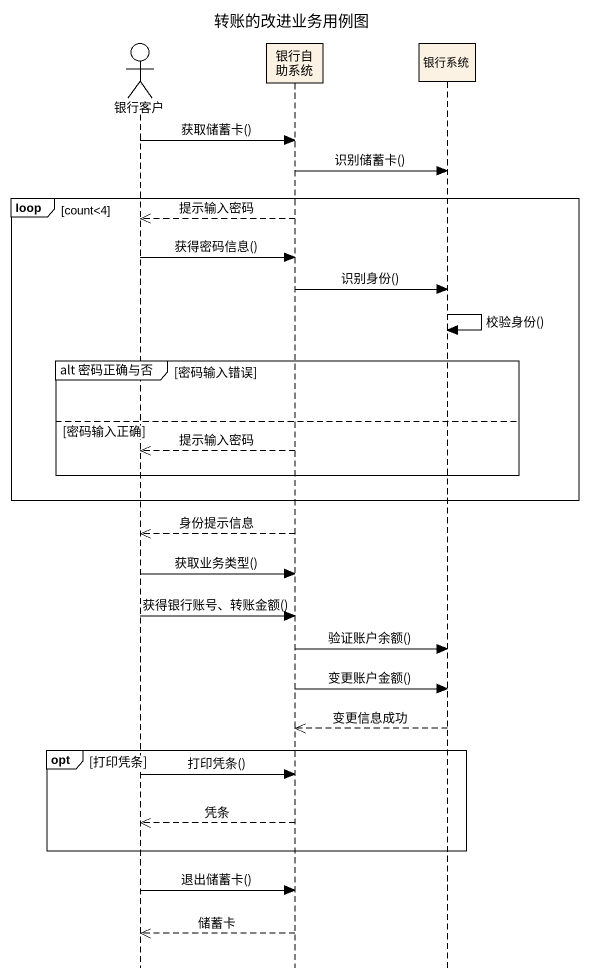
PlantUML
@startuml
title 转账的改进业务用例图
hide footbox
actor 银行客户
participant 银行自助系统
participant 银行系统

银行客户 -> 银行自助系统 : 获取储蓄卡()
银行自助系统 -> 银行系统 : 识别储蓄卡()
loop count<4
  银行自助系统 -->> 银行客户 : 提示输入密码
  银行客户 -> 银行自助系统 : 获得密码信息()
  银行自助系统 -> 银行系统 : 识别身份()
  银行系统 -> 银行系统 : 校验身份()
  group alt 密码正确与否 [密码输入错误]
  else 密码输入正确
    银行自助系统 -->> 银行客户 : 提示输入密码
  end
end
银行自助系统 -->> 银行客户 : 身份提示信息
银行客户 -> 银行自助系统 : 获取业务类型()
银行客户 -> 银行自助系统 : 获得银行账号、转账金额()
银行自助系统 -> 银行系统 : 验证账户余额()
银行自助系统 -> 银行系统 : 变更账户金额()
银行系统 -->> 银行自助系统 : 变更信息成功
opt 打印凭条
  银行客户 -> 银行自助系统 : 打印凭条()
  银行自助系统 -->> 银行客户 : 凭条
end
银行客户 -> 银行自助系统 : 退出储蓄卡()
银行自助系统 -->> 银行客户 : 储蓄卡
@enduml
